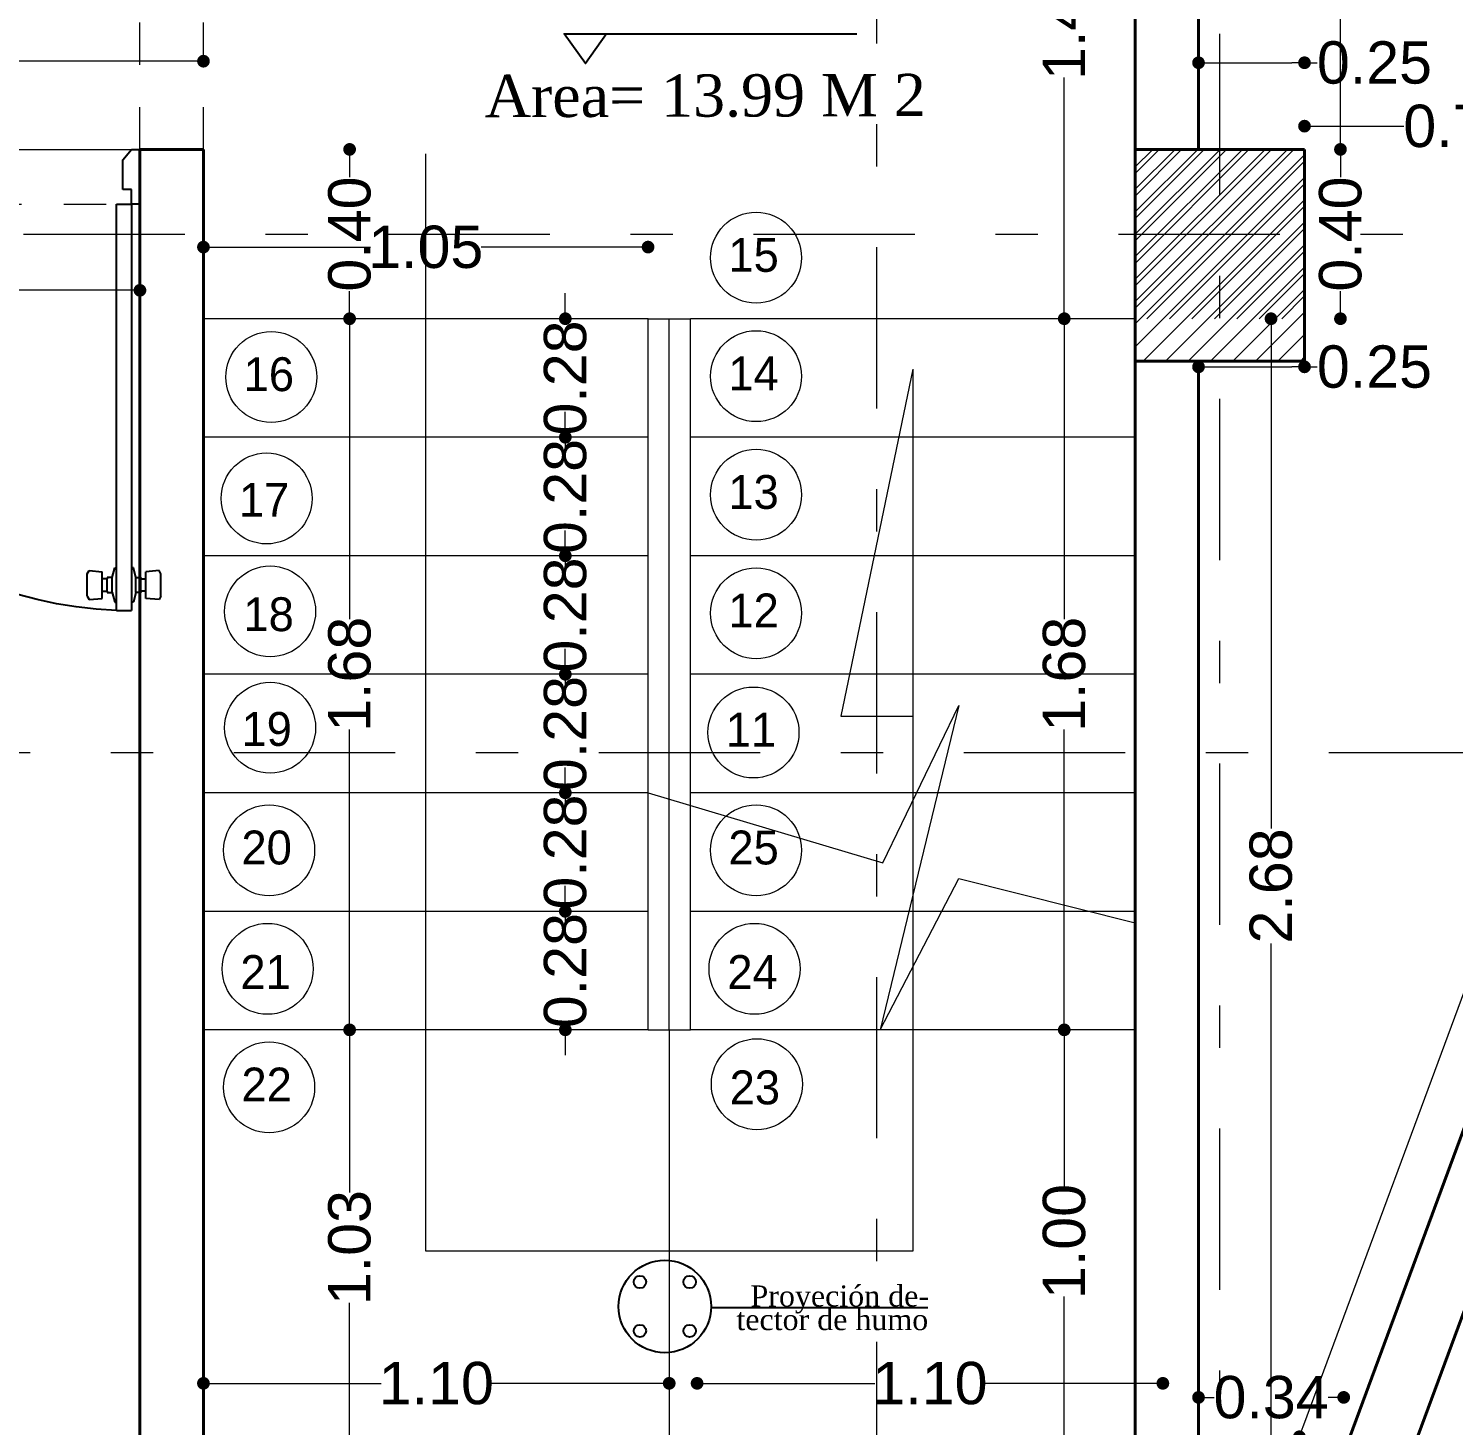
# Model space of a CAD drawing. Header units: inches. Extents: x 2908 to 3459, y -3172 to -55.
# Drawn here: x 3286.459 to 3289.825, y -160.031 to -156.73 of the extents above; entities that cross this region are included whole.
import ezdxf

# ---------------------------------------------------------------- set-up
doc = ezdxf.new("R2010")
doc.units = ezdxf.units.IN
doc.header["$MEASUREMENT"] = 0
doc.linetypes.add('ACAD_ISO03W100', pattern=[30, 12, -18])
doc.linetypes.add('DASHDOT', pattern=[25.4, 12.7, -6.35, 0, -6.35])
for name, color, linetype, lineweight in [('A_TEXT_NOT', 6, 'Continuous', 5), ('COTA', 1, 'Continuous', 9), ('COTAS 01', 1, 'Continuous', 25), ('E-EJES', 1, 'DASHDOT', 5), ('Estructura', 1, 'Continuous', 40), ('linea de linderos', 3, 'Continuous', 30), ('LINEAS DE PROYECCIÒN', 74, 'ACAD_ISO03W100', 18), ('linmesa de proyecciones', 95, 'ACAD_ISO03W100', 5), ('muros 2', 5, 'Continuous', 40), ('muros bajitos', 4, 'Continuous', 15), ('PISO', 33, 'Continuous', 18), ('teja cortada', 252, 'Continuous', 30)]:
    doc.layers.add(name, color=color, linetype=linetype, lineweight=lineweight)
for name, color, linetype in [('BORDER', 1, 'Continuous'), ('CARPINTERIA', 3, 'Continuous'), ('MUE', 124, 'Continuous'), ('TEXTO', 4, 'Continuous')]:
    doc.layers.add(name, color=color, linetype=linetype)
doc.styles.add('Arial new', font='arial.ttf')
doc.styles.add('CONSTRUCTORA', font='times.ttf', dxfattribs={"height": 0.3})
doc.dimstyles.new('GUS', dxfattribs={"dimtxt": 0.1, "dimasz": 0.03, "dimexe": 0.05, "dimexo": 0.05, "dimgap": 0.005, "dimtad": 0, "dimzin": 1, "dimdsep": 46, "dimtxsty": 'Arial new', "dimblk": 'DOT', "dimcen": 0.01, "dimse1": 1, "dimse2": 1, "dimclrd": 1, "dimclre": 252, "dimclrt": 1, "dimaunit": 1, "dimadec": 0, "dimazin": 2, "dimtfac": 1, "dimtmove": 0, "dimatfit": 2, "dimldrblk": 'ARCHTICK', "dimfxl": 1, "dimlwd": -1, "dimlwe": -1, "dimarcsym": 1})

# ---------------------------------------------------------------- blocks, each defined once
blk = doc.blocks.new('_Dot')
at = {"color": 0, "linetype": 'ByBlock', "lineweight": -2}
blk.add_line((-0.5, 0), (-1, 0), dxfattribs=at)
at = {"color": 0, "linetype": 'ByBlock', "const_width": 0.5}
blk.add_lwpolyline([(-0.25, 0, 1), (0.25, 0, 1)], format="xyb", close=True, dxfattribs=at)
blk = doc.blocks.new('*D4452')
at = {"layer": 'COTA', "color": 1, "linetype": 'Continuous', "transparency": 16777216}
for p, q in [((3288.9054, -159.1259), (3288.9054, -159.4659)), ((3288.9054, -160.0659), (3288.9054, -159.7259))]:
    blk.add_line(p, q, dxfattribs=at)
at = {"layer": 'Defpoints', "color": 0, "transparency": 16777216}
for p in [(3289.0725, -159.0959, -1.031), (3288.9054, -160.0959), (3289.0725, -160.0959, -1.031)]:
    blk.add_point(p, dxfattribs=at)
at = {"layer": 'COTA', "color": 1, "transparency": 16777216, "xscale": 0.03, "yscale": 0.03, "zscale": 0.03}
for p, rotation in [((3288.9054, -159.0959), 90), ((3288.9054, -160.0959), 270)]:
    blk.add_blockref('_Dot', p, dxfattribs=dict(at, rotation=rotation))
at = {"layer": 'COTA', "color": 1, "transparency": 16777216, "insert": (3288.9054, -159.5959), "char_height": 0.1, "attachment_point": 5, "rotation": 90, "style": 'Arial new'}
blk.add_mtext('1.00', dxfattribs=at)
blk = doc.blocks.new('_ArchTick')
at = {"color": 0, "linetype": 'ByBlock', "const_width": 0.15}
blk.add_lwpolyline([(-0.5, -0.5), (0.5, 0.5)], dxfattribs=at)
blk = doc.blocks.new('*D4453')
at = {"layer": 'COTA', "color": 1, "linetype": 'Continuous', "transparency": 16777216}
for p, q in [((3287.2177, -159.1259), (3287.2177, -159.4801)), ((3287.2177, -160.0947), (3287.2177, -159.7404))]:
    blk.add_line(p, q, dxfattribs=at)
at = {"layer": 'Defpoints', "color": 0, "transparency": 16777216}
for p in [(3286.8725, -159.0959), (3286.8835, -160.1247), (3287.2177, -160.1247)]:
    blk.add_point(p, dxfattribs=at)
at = {"layer": 'COTA', "color": 1, "transparency": 16777216, "xscale": 0.03, "yscale": 0.03, "zscale": 0.03}
for p, rotation in [((3287.2177, -159.0959), 90), ((3287.2177, -160.1247), 270)]:
    blk.add_blockref('_Dot', p, dxfattribs=dict(at, rotation=rotation))
at = {"layer": 'COTA', "color": 1, "transparency": 16777216, "insert": (3287.2177, -159.6103), "char_height": 0.1, "attachment_point": 5, "rotation": 90, "style": 'Arial new'}
blk.add_mtext('1.03', dxfattribs=at)
blk = doc.blocks.new('*D4454')
at = {"layer": 'COTA', "color": 1, "linetype": 'Continuous', "transparency": 16777216}
for p, q in [((3286.9025, -157.2467), (3287.267, -157.2467)), ((3287.8925, -157.2467), (3287.5281, -157.2467))]:
    blk.add_line(p, q, dxfattribs=at)
at = {"layer": 'Defpoints', "color": 0, "transparency": 16777216}
for p in [(3287.9225, -157.2467), (3286.8725, -157.4159), (3287.9225, -157.4159)]:
    blk.add_point(p, dxfattribs=at)
at = {"layer": 'COTA', "color": 1, "transparency": 16777216, "xscale": 0.03, "yscale": 0.03, "zscale": 0.03, "rotation": 180}
blk.add_blockref('_Dot', (3286.8725, -157.2467), dxfattribs=at)
at = {"layer": 'COTA', "color": 1, "transparency": 16777216, "xscale": 0.03, "yscale": 0.03, "zscale": 0.03}
blk.add_blockref('_Dot', (3287.9225, -157.2467), dxfattribs=at)
at = {"layer": 'COTA', "color": 1, "transparency": 16777216, "insert": (3287.3975, -157.2467), "char_height": 0.1, "attachment_point": 5, "style": 'Arial new'}
blk.add_mtext('1.05', dxfattribs=at)
blk = doc.blocks.new('*D4455')
at = {"layer": 'COTA', "color": 1, "linetype": 'Continuous', "transparency": 16777216}
for p, q in [((3287.7271, -157.3859), (3287.7271, -157.3559)), ((3287.7271, -157.4159), (3287.7271, -157.4209)), ((3287.7271, -157.6959), (3287.7271, -157.6908)), ((3287.7271, -157.7259), (3287.7271, -157.7559))]:
    blk.add_line(p, q, dxfattribs=at)
at = {"layer": 'Defpoints', "color": 0, "transparency": 16777216}
for p in [(3287.9225, -157.4159), (3287.7271, -157.6959), (3287.9225, -157.6959)]:
    blk.add_point(p, dxfattribs=at)
at = {"layer": 'COTA', "color": 1, "transparency": 16777216, "xscale": 0.03, "yscale": 0.03, "zscale": 0.03}
for p, rotation in [((3287.7271, -157.4159), 270), ((3287.7271, -157.6959), 90)]:
    blk.add_blockref('_Dot', p, dxfattribs=dict(at, rotation=rotation))
at = {"layer": 'COTA', "color": 1, "transparency": 16777216, "insert": (3287.7271, -157.5559), "char_height": 0.1, "attachment_point": 5, "rotation": 90, "style": 'Arial new'}
blk.add_mtext('0.28', dxfattribs=at)
blk = doc.blocks.new('*D4446')
at = {"layer": 'COTA', "color": 1, "linetype": 'Continuous', "transparency": 16777216}
for p, q in [((3287.7271, -157.6659), (3287.7271, -157.6359)), ((3287.7271, -157.6959), (3287.7271, -157.7009)), ((3287.7271, -157.9759), (3287.7271, -157.9708)), ((3287.7271, -158.0059), (3287.7271, -158.0359))]:
    blk.add_line(p, q, dxfattribs=at)
at = {"layer": 'Defpoints', "color": 0, "transparency": 16777216}
for p in [(3288.0469, -157.6959), (3287.7271, -157.9759), (3288.0469, -157.9759)]:
    blk.add_point(p, dxfattribs=at)
at = {"layer": 'COTA', "color": 1, "transparency": 16777216, "xscale": 0.03, "yscale": 0.03, "zscale": 0.03}
for p, rotation in [((3287.7271, -157.6959), 270), ((3287.7271, -157.9759), 90)]:
    blk.add_blockref('_Dot', p, dxfattribs=dict(at, rotation=rotation))
at = {"layer": 'COTA', "color": 1, "transparency": 16777216, "insert": (3287.7271, -157.8359), "char_height": 0.1, "attachment_point": 5, "rotation": 90, "style": 'Arial new'}
blk.add_mtext('0.28', dxfattribs=at)
blk = doc.blocks.new('*D4447')
at = {"layer": 'COTA', "color": 1, "linetype": 'Continuous', "transparency": 16777216}
for p, q in [((3287.7271, -157.9459), (3287.7271, -157.9159)), ((3287.7271, -157.9759), (3287.7271, -157.9809)), ((3287.7271, -158.2559), (3287.7271, -158.2508)), ((3287.7271, -158.2859), (3287.7271, -158.3159))]:
    blk.add_line(p, q, dxfattribs=at)
at = {"layer": 'Defpoints', "color": 0, "transparency": 16777216}
for p in [(3287.9225, -157.9759), (3287.7271, -158.2559), (3287.9225, -158.2559)]:
    blk.add_point(p, dxfattribs=at)
at = {"layer": 'COTA', "color": 1, "transparency": 16777216, "xscale": 0.03, "yscale": 0.03, "zscale": 0.03}
for p, rotation in [((3287.7271, -157.9759), 270), ((3287.7271, -158.2559), 90)]:
    blk.add_blockref('_Dot', p, dxfattribs=dict(at, rotation=rotation))
at = {"layer": 'COTA', "color": 1, "transparency": 16777216, "insert": (3287.7271, -158.1159), "char_height": 0.1, "attachment_point": 5, "rotation": 90, "style": 'Arial new'}
blk.add_mtext('0.28', dxfattribs=at)
blk = doc.blocks.new('*D4448')
at = {"layer": 'COTA', "color": 1, "linetype": 'Continuous', "transparency": 16777216}
for p, q in [((3287.7271, -158.2259), (3287.7271, -158.1959)), ((3287.7271, -158.2559), (3287.7271, -158.2609)), ((3287.7271, -158.5359), (3287.7271, -158.5308)), ((3287.7271, -158.5659), (3287.7271, -158.5959))]:
    blk.add_line(p, q, dxfattribs=at)
at = {"layer": 'Defpoints', "color": 0, "transparency": 16777216}
for p in [(3288.0469, -158.2559), (3287.7271, -158.5359), (3288.0469, -158.5359)]:
    blk.add_point(p, dxfattribs=at)
at = {"layer": 'COTA', "color": 1, "transparency": 16777216, "xscale": 0.03, "yscale": 0.03, "zscale": 0.03}
for p, rotation in [((3287.7271, -158.2559), 270), ((3287.7271, -158.5359), 90)]:
    blk.add_blockref('_Dot', p, dxfattribs=dict(at, rotation=rotation))
at = {"layer": 'COTA', "color": 1, "transparency": 16777216, "insert": (3287.7271, -158.3959), "char_height": 0.1, "attachment_point": 5, "rotation": 90, "style": 'Arial new'}
blk.add_mtext('0.28', dxfattribs=at)
blk = doc.blocks.new('*D4449')
at = {"layer": 'COTA', "color": 1, "linetype": 'Continuous', "transparency": 16777216}
for p, q in [((3287.7271, -158.5059), (3287.7271, -158.4759)), ((3287.7271, -158.5359), (3287.7271, -158.5409)), ((3287.7271, -158.8159), (3287.7271, -158.8108)), ((3287.7271, -158.8459), (3287.7271, -158.8759))]:
    blk.add_line(p, q, dxfattribs=at)
at = {"layer": 'Defpoints', "color": 0, "transparency": 16777216}
for p in [(3287.9225, -158.5359), (3287.7271, -158.8159), (3287.9225, -158.8159)]:
    blk.add_point(p, dxfattribs=at)
at = {"layer": 'COTA', "color": 1, "transparency": 16777216, "xscale": 0.03, "yscale": 0.03, "zscale": 0.03}
for p, rotation in [((3287.7271, -158.5359), 270), ((3287.7271, -158.8159), 90)]:
    blk.add_blockref('_Dot', p, dxfattribs=dict(at, rotation=rotation))
at = {"layer": 'COTA', "color": 1, "transparency": 16777216, "insert": (3287.7271, -158.6759), "char_height": 0.1, "attachment_point": 5, "rotation": 90, "style": 'Arial new'}
blk.add_mtext('0.28', dxfattribs=at)
blk = doc.blocks.new('*D4450')
at = {"layer": 'COTA', "color": 1, "linetype": 'Continuous', "transparency": 16777216}
for p, q in [((3287.7271, -158.7859), (3287.7271, -158.7559)), ((3287.7271, -158.8159), (3287.7271, -158.8209)), ((3287.7271, -159.0959), (3287.7271, -159.0908)), ((3287.7271, -159.1259), (3287.7271, -159.1559))]:
    blk.add_line(p, q, dxfattribs=at)
at = {"layer": 'Defpoints', "color": 0, "transparency": 16777216}
for p in [(3288.0469, -158.8159), (3287.7271, -159.0959), (3288.0469, -159.0959)]:
    blk.add_point(p, dxfattribs=at)
at = {"layer": 'COTA', "color": 1, "transparency": 16777216, "xscale": 0.03, "yscale": 0.03, "zscale": 0.03}
for p, rotation in [((3287.7271, -158.8159), 270), ((3287.7271, -159.0959), 90)]:
    blk.add_blockref('_Dot', p, dxfattribs=dict(at, rotation=rotation))
at = {"layer": 'COTA', "color": 1, "transparency": 16777216, "insert": (3287.7271, -158.9559), "char_height": 0.1, "attachment_point": 5, "rotation": 90, "style": 'Arial new'}
blk.add_mtext('0.28', dxfattribs=at)
blk = doc.blocks.new('*D4456')
at = {"layer": 'COTA', "color": 1, "linetype": 'Continuous', "transparency": 16777216}
for p, q in [((3286.9025, -159.931), (3287.2925, -159.931)), ((3287.9425, -159.931), (3287.5525, -159.931))]:
    blk.add_line(p, q, dxfattribs=at)
at = {"layer": 'Defpoints', "color": 0, "transparency": 16777216}
for p in [(3286.8725, -159.6191), (3287.9725, -159.6191), (3286.8725, -159.931)]:
    blk.add_point(p, dxfattribs=at)
at = {"layer": 'COTA', "color": 1, "transparency": 16777216, "xscale": 0.03, "yscale": 0.03, "zscale": 0.03, "rotation": 180}
blk.add_blockref('_Dot', (3286.8725, -159.931), dxfattribs=at)
at = {"layer": 'COTA', "color": 1, "transparency": 16777216, "xscale": 0.03, "yscale": 0.03, "zscale": 0.03}
blk.add_blockref('_Dot', (3287.9725, -159.931), dxfattribs=at)
at = {"layer": 'COTA', "color": 1, "transparency": 16777216, "insert": (3287.4225, -159.931), "char_height": 0.1, "attachment_point": 5, "style": 'Arial new'}
blk.add_mtext('1.10', dxfattribs=at)
blk = doc.blocks.new('*D4457')
at = {"layer": 'COTA', "color": 1, "linetype": 'Continuous', "transparency": 16777216}
for p, q in [((3288.0683, -159.931), (3288.4583, -159.931)), ((3289.1083, -159.931), (3288.7183, -159.931))]:
    blk.add_line(p, q, dxfattribs=at)
at = {"layer": 'Defpoints', "color": 0, "transparency": 16777216}
for p in [(3289.1383, -143.2818), (3288.0383, -159.931), (3289.1383, -159.931)]:
    blk.add_point(p, dxfattribs=at)
at = {"layer": 'COTA', "color": 1, "transparency": 16777216, "xscale": 0.03, "yscale": 0.03, "zscale": 0.03, "rotation": 180}
blk.add_blockref('_Dot', (3288.0383, -159.931), dxfattribs=at)
at = {"layer": 'COTA', "color": 1, "transparency": 16777216, "xscale": 0.03, "yscale": 0.03, "zscale": 0.03}
blk.add_blockref('_Dot', (3289.1383, -159.931), dxfattribs=at)
at = {"layer": 'COTA', "color": 1, "transparency": 16777216, "insert": (3288.5883, -159.931), "char_height": 0.1, "attachment_point": 5, "style": 'Arial new'}
blk.add_mtext('1.10', dxfattribs=at)
blk = doc.blocks.new('*D4451')
at = {"layer": 'COTA', "color": 1, "linetype": 'Continuous', "transparency": 16777216}
for p, q in [((3287.2177, -157.4459), (3287.2177, -158.1256)), ((3287.2177, -159.0659), (3287.2177, -158.3861))]:
    blk.add_line(p, q, dxfattribs=at)
at = {"layer": 'Defpoints', "color": 0, "transparency": 16777216}
for p in [(3286.8725, -157.4159), (3286.8725, -159.0959), (3287.2177, -159.0959)]:
    blk.add_point(p, dxfattribs=at)
at = {"layer": 'COTA', "color": 1, "transparency": 16777216, "xscale": 0.03, "yscale": 0.03, "zscale": 0.03}
for p, rotation in [((3287.2177, -157.4159), 90), ((3287.2177, -159.0959), 270)]:
    blk.add_blockref('_Dot', p, dxfattribs=dict(at, rotation=rotation))
at = {"layer": 'COTA', "color": 1, "transparency": 16777216, "insert": (3287.2177, -158.2559), "char_height": 0.1, "attachment_point": 5, "rotation": 90, "style": 'Arial new'}
blk.add_mtext('1.68', dxfattribs=at)
blk = doc.blocks.new('*D4462')
at = {"layer": 'COTA', "color": 1, "linetype": 'Continuous', "transparency": 16777216}
for p, q in [((3287.2177, -157.0459), (3287.2177, -157.0812)), ((3287.2177, -157.3859), (3287.2177, -157.3506))]:
    blk.add_line(p, q, dxfattribs=at)
at = {"layer": 'Defpoints', "color": 0, "transparency": 16777216}
for p in [(3286.8725, -157.0159), (3287.2177, -157.0159), (3286.8725, -157.4159)]:
    blk.add_point(p, dxfattribs=at)
at = {"layer": 'COTA', "color": 1, "transparency": 16777216, "xscale": 0.03, "yscale": 0.03, "zscale": 0.03}
for p, rotation in [((3287.2177, -157.0159), 90), ((3287.2177, -157.4159), 270)]:
    blk.add_blockref('_Dot', p, dxfattribs=dict(at, rotation=rotation))
at = {"layer": 'COTA', "color": 1, "transparency": 16777216, "insert": (3287.2177, -157.2159), "char_height": 0.1, "attachment_point": 5, "rotation": 90, "style": 'Arial new'}
blk.add_mtext('0.40', dxfattribs=at)
blk = doc.blocks.new('*D4463')
at = {"layer": 'COTA', "color": 1, "linetype": 'Continuous', "transparency": 16777216}
for p, q in [((3288.9054, -157.4459), (3288.9054, -158.1256)), ((3288.9054, -159.0659), (3288.9054, -158.3861))]:
    blk.add_line(p, q, dxfattribs=at)
at = {"layer": 'Defpoints', "color": 0, "transparency": 16777216}
for p in [(3288.9054, -157.4159), (3289.0725, -157.4159), (3289.0725, -159.0959)]:
    blk.add_point(p, dxfattribs=at)
at = {"layer": 'COTA', "color": 1, "transparency": 16777216, "xscale": 0.03, "yscale": 0.03, "zscale": 0.03}
for p, rotation in [((3288.9054, -157.4159), 90), ((3288.9054, -159.0959), 270)]:
    blk.add_blockref('_Dot', p, dxfattribs=dict(at, rotation=rotation))
at = {"layer": 'COTA', "color": 1, "transparency": 16777216, "insert": (3288.9054, -158.2559), "char_height": 0.1, "attachment_point": 5, "rotation": 90, "style": 'Arial new'}
blk.add_mtext('1.68', dxfattribs=at)
blk = doc.blocks.new('*D4465')
at = {"layer": 'COTA', "color": 1, "linetype": 'Continuous', "transparency": 16777216}
for p, q in [((3289.3937, -157.4459), (3289.3937, -158.62)), ((3289.3937, -160.0659), (3289.3937, -158.8917))]:
    blk.add_line(p, q, dxfattribs=at)
at = {"layer": 'Defpoints', "color": 0, "transparency": 16777216}
for p in [(3289.2225, -157.4159), (3289.2225, -160.0959), (3289.3937, -160.0959)]:
    blk.add_point(p, dxfattribs=at)
at = {"layer": 'COTA', "color": 1, "transparency": 16777216, "xscale": 0.03, "yscale": 0.03, "zscale": 0.03}
for p, rotation in [((3289.3937, -157.4159), 90), ((3289.3937, -160.0959), 270)]:
    blk.add_blockref('_Dot', p, dxfattribs=dict(at, rotation=rotation))
at = {"layer": 'COTA', "color": 1, "transparency": 16777216, "insert": (3289.3937, -158.7559), "char_height": 0.1, "attachment_point": 5, "rotation": 90, "style": 'Arial new'}
blk.add_mtext('2.68', dxfattribs=at)
blk = doc.blocks.new('*D4487')
at = {"layer": 'COTA', "color": 1, "linetype": 'Continuous', "transparency": 16777216}
for p, q in [((3288.0683, -170.9933), (3288.4252, -170.9933)), ((3289.0425, -170.9933), (3288.6856, -170.9933))]:
    blk.add_line(p, q, dxfattribs=at)
at = {"layer": 'Defpoints', "color": 0, "transparency": 16777216}
for p in [(3289.0725, -142.9905), (3288.0383, -170.9933), (3289.0725, -170.9933)]:
    blk.add_point(p, dxfattribs=at)
at = {"layer": 'COTA', "color": 1, "transparency": 16777216, "xscale": 0.03, "yscale": 0.03, "zscale": 0.03, "rotation": 180}
blk.add_blockref('_Dot', (3288.0383, -170.9933), dxfattribs=at)
at = {"layer": 'COTA', "color": 1, "transparency": 16777216, "xscale": 0.03, "yscale": 0.03, "zscale": 0.03}
blk.add_blockref('_Dot', (3289.0725, -170.9933), dxfattribs=at)
at = {"layer": 'COTA', "color": 1, "transparency": 16777216, "insert": (3288.5554, -170.9933), "char_height": 0.1, "attachment_point": 5, "style": 'Arial new'}
blk.add_mtext('1.03', dxfattribs=at)
blk = doc.blocks.new('*D4552')
at = {"layer": 'COTA', "color": 1, "linetype": 'Continuous', "transparency": 16777216}
for p, q in [((3292.1998, -154.0905), (3291.0525, -157.1933)), ((3289.8111, -160.5503), (3290.9585, -157.4475))]:
    blk.add_line(p, q, dxfattribs=at)
at = {"layer": 'Defpoints', "color": 0, "transparency": 16777216}
for p in [(3291.9869, -153.9798), (3292.2102, -154.0624), (3289.5774, -160.4959)]:
    blk.add_point(p, dxfattribs=at)
at = {"layer": 'COTA', "color": 1, "transparency": 16777216, "xscale": 0.03, "yscale": 0.03, "zscale": 0.03}
for p, rotation in [((3292.2102, -154.0624), 69.70662671698605), ((3289.8007, -160.5784), 249.7066267169861)]:
    blk.add_blockref('_Dot', p, dxfattribs=dict(at, rotation=rotation))
at = {"layer": 'COTA', "color": 1, "transparency": 16777216, "insert": (3291.0055, -157.3204), "char_height": 0.1, "attachment_point": 5, "rotation": 69.7066, "style": 'Arial new'}
blk.add_mtext('6.95', dxfattribs=at)
blk = doc.blocks.new('*D4554')
at = {"layer": 'COTA', "color": 1, "linetype": 'Continuous', "transparency": 16777216}
for p, q in [((3288.9054, -156.0459), (3288.9054, -156.5859)), ((3288.9054, -157.3859), (3288.9054, -156.8459))]:
    blk.add_line(p, q, dxfattribs=at)
at = {"layer": 'Defpoints', "color": 0, "transparency": 16777216}
for p in [(3289.0725, -156.0159), (3288.9054, -157.4159), (3289.0725, -157.4159)]:
    blk.add_point(p, dxfattribs=at)
at = {"layer": 'COTA', "color": 1, "transparency": 16777216, "xscale": 0.03, "yscale": 0.03, "zscale": 0.03}
for p, rotation in [((3288.9054, -156.0159), 90), ((3288.9054, -157.4159), 270)]:
    blk.add_blockref('_Dot', p, dxfattribs=dict(at, rotation=rotation))
at = {"layer": 'COTA', "color": 1, "transparency": 16777216, "insert": (3288.9054, -156.7159), "char_height": 0.1, "attachment_point": 5, "rotation": 90, "style": 'Arial new'}
blk.add_mtext('1.40', dxfattribs=at)
blk = doc.blocks.new('*D4546')
at = {"layer": 'COTA', "color": 1, "linetype": 'Continuous', "transparency": 16777216}
for p, q in [((3283.8753, -156.8075), (3285.2241, -156.8075)), ((3286.8425, -156.8075), (3285.4938, -156.8075))]:
    blk.add_line(p, q, dxfattribs=at)
at = {"layer": 'Defpoints', "color": 0, "transparency": 16777216}
for p in [(3286.8725, -156.8075), (3283.8453, -157.0059), (3286.8725, -157.0159)]:
    blk.add_point(p, dxfattribs=at)
at = {"layer": 'COTA', "color": 1, "transparency": 16777216, "xscale": 0.03, "yscale": 0.03, "zscale": 0.03, "rotation": 180}
blk.add_blockref('_Dot', (3283.8453, -156.8075), dxfattribs=at)
at = {"layer": 'COTA', "color": 1, "transparency": 16777216, "xscale": 0.03, "yscale": 0.03, "zscale": 0.03}
blk.add_blockref('_Dot', (3286.8725, -156.8075), dxfattribs=at)
at = {"layer": 'COTA', "color": 1, "transparency": 16777216, "insert": (3285.3589, -156.8075), "char_height": 0.1, "attachment_point": 5, "style": 'Arial new'}
blk.add_mtext('3.03', dxfattribs=at)
blk = doc.blocks.new('*D4547')
at = {"layer": 'COTA', "color": 1, "linetype": 'Continuous', "transparency": 16777216}
for p, q in [((3287.2177, -157.0459), (3287.2177, -157.0812)), ((3287.2177, -157.3859), (3287.2177, -157.3506))]:
    blk.add_line(p, q, dxfattribs=at)
at = {"layer": 'Defpoints', "color": 0, "transparency": 16777216}
for p in [(3286.8725, -157.0159), (3287.2177, -157.0159), (3286.8725, -157.4159)]:
    blk.add_point(p, dxfattribs=at)
at = {"layer": 'COTA', "color": 1, "transparency": 16777216, "xscale": 0.03, "yscale": 0.03, "zscale": 0.03}
for p, rotation in [((3287.2177, -157.0159), 90), ((3287.2177, -157.4159), 270)]:
    blk.add_blockref('_Dot', p, dxfattribs=dict(at, rotation=rotation))
at = {"layer": 'COTA', "color": 1, "transparency": 16777216, "insert": (3287.2177, -157.2159), "char_height": 0.1, "attachment_point": 5, "rotation": 90, "style": 'Arial new'}
blk.add_mtext('0.40', dxfattribs=at)
blk = doc.blocks.new('*D4548')
at = {"layer": 'COTA', "color": 1, "linetype": 'Continuous', "transparency": 16777216}
for p, q in [((3285.7525, -157.3488), (3286.0925, -157.3488)), ((3286.6925, -157.3488), (3286.3525, -157.3488))]:
    blk.add_line(p, q, dxfattribs=at)
at = {"layer": 'Defpoints', "color": 0, "transparency": 16777216}
for p in [(3286.7225, -157.1456), (3285.7225, -157.1659), (3286.7225, -157.3488)]:
    blk.add_point(p, dxfattribs=at)
at = {"layer": 'COTA', "color": 1, "transparency": 16777216, "xscale": 0.03, "yscale": 0.03, "zscale": 0.03, "rotation": 180}
blk.add_blockref('_Dot', (3285.7225, -157.3488), dxfattribs=at)
at = {"layer": 'COTA', "color": 1, "transparency": 16777216, "xscale": 0.03, "yscale": 0.03, "zscale": 0.03}
blk.add_blockref('_Dot', (3286.7225, -157.3488), dxfattribs=at)
at = {"layer": 'COTA', "color": 1, "transparency": 16777216, "insert": (3286.2225, -157.3488), "char_height": 0.1, "attachment_point": 5, "style": 'Arial new'}
blk.add_mtext('1.00', dxfattribs=at)
blk = doc.blocks.new('*D4571')
at = {"layer": 'COTA', "color": 1, "linetype": 'Continuous', "transparency": 16777216}
for p, q in [((3289.5577, -155.8959), (3289.5577, -156.3103)), ((3289.5577, -156.9859), (3289.5577, -156.5714))]:
    blk.add_line(p, q, dxfattribs=at)
at = {"layer": 'Defpoints', "color": 0, "transparency": 16777216}
for p in [(3289.2225, -155.8659), (3289.5577, -155.8659), (3289.2225, -157.0159)]:
    blk.add_point(p, dxfattribs=at)
at = {"layer": 'COTA', "color": 1, "transparency": 16777216, "xscale": 0.03, "yscale": 0.03, "zscale": 0.03}
for p, rotation in [((3289.5577, -155.8659), 90), ((3289.5577, -157.0159), 270)]:
    blk.add_blockref('_Dot', p, dxfattribs=dict(at, rotation=rotation))
at = {"layer": 'COTA', "color": 1, "transparency": 16777216, "insert": (3289.5577, -156.4409), "char_height": 0.1, "attachment_point": 5, "rotation": 90, "style": 'Arial new'}
blk.add_mtext('1.15', dxfattribs=at)
blk = doc.blocks.new('*D4572')
at = {"layer": 'COTA', "color": 1, "linetype": 'Continuous', "transparency": 16777216}
for p, q in [((3289.2525, -156.8112), (3289.4428, -156.8112)), ((3289.4728, -156.8112), (3289.5028, -156.8112))]:
    blk.add_line(p, q, dxfattribs=at)
at = {"layer": 'Defpoints', "color": 0, "transparency": 16777216}
for p in [(3289.4728, -156.8112), (3289.2225, -157.0159), (3289.4728, -157.0159)]:
    blk.add_point(p, dxfattribs=at)
at = {"layer": 'COTA', "color": 1, "transparency": 16777216, "xscale": 0.03, "yscale": 0.03, "zscale": 0.03, "rotation": 180}
blk.add_blockref('_Dot', (3289.2225, -156.8112), dxfattribs=at)
at = {"layer": 'COTA', "color": 1, "transparency": 16777216, "xscale": 0.03, "yscale": 0.03, "zscale": 0.03}
blk.add_blockref('_Dot', (3289.4728, -156.8112), dxfattribs=at)
at = {"layer": 'COTA', "color": 1, "transparency": 16777216, "insert": (3289.638, -156.8112), "char_height": 0.1, "attachment_point": 5, "style": 'Arial new'}
blk.add_mtext('0.25', dxfattribs=at)
blk = doc.blocks.new('*D4573')
at = {"layer": 'COTA', "color": 1, "linetype": 'Continuous', "transparency": 16777216}
for p, q in [((3289.5577, -157.0459), (3289.5577, -157.0812)), ((3289.5577, -157.3859), (3289.5577, -157.3506))]:
    blk.add_line(p, q, dxfattribs=at)
at = {"layer": 'Defpoints', "color": 0, "transparency": 16777216}
for p in [(3289.4728, -157.0159), (3289.4728, -157.4159), (3289.5577, -157.4159)]:
    blk.add_point(p, dxfattribs=at)
at = {"layer": 'COTA', "color": 1, "transparency": 16777216, "xscale": 0.03, "yscale": 0.03, "zscale": 0.03}
for p, rotation in [((3289.5577, -157.0159), 90), ((3289.5577, -157.4159), 270)]:
    blk.add_blockref('_Dot', p, dxfattribs=dict(at, rotation=rotation))
at = {"layer": 'COTA', "color": 1, "transparency": 16777216, "insert": (3289.5577, -157.2159), "char_height": 0.1, "attachment_point": 5, "rotation": 90, "style": 'Arial new'}
blk.add_mtext('0.40', dxfattribs=at)
blk = doc.blocks.new('*D4574')
at = {"layer": 'COTA', "color": 1, "linetype": 'Continuous', "transparency": 16777216}
for p, q in [((3289.2525, -157.5296), (3289.4428, -157.5296)), ((3289.4728, -157.5296), (3289.5028, -157.5296))]:
    blk.add_line(p, q, dxfattribs=at)
at = {"layer": 'Defpoints', "color": 0, "transparency": 16777216}
for p in [(3289.2225, -157.4159), (3289.4728, -157.4159), (3289.4728, -157.5296)]:
    blk.add_point(p, dxfattribs=at)
at = {"layer": 'COTA', "color": 1, "transparency": 16777216, "xscale": 0.03, "yscale": 0.03, "zscale": 0.03, "rotation": 180}
blk.add_blockref('_Dot', (3289.2225, -157.5296), dxfattribs=at)
at = {"layer": 'COTA', "color": 1, "transparency": 16777216, "xscale": 0.03, "yscale": 0.03, "zscale": 0.03}
blk.add_blockref('_Dot', (3289.4728, -157.5296), dxfattribs=at)
at = {"layer": 'COTA', "color": 1, "transparency": 16777216, "insert": (3289.638, -157.5296), "char_height": 0.1, "attachment_point": 5, "style": 'Arial new'}
blk.add_mtext('0.25', dxfattribs=at)
blk = doc.blocks.new('*D4575')
at = {"layer": 'COTA', "color": 1, "linetype": 'Continuous', "transparency": 16777216}
for p, q in [((3289.2525, -159.9642), (3289.2593, -159.9642)), ((3289.5354, -159.9642), (3289.5286, -159.9642))]:
    blk.add_line(p, q, dxfattribs=at)
at = {"layer": 'Defpoints', "color": 0, "transparency": 16777216}
for p in [(3289.5654, -159.9642), (3289.2225, -160.0959), (3289.5654, -160.0959)]:
    blk.add_point(p, dxfattribs=at)
at = {"layer": 'COTA', "color": 1, "transparency": 16777216, "xscale": 0.03, "yscale": 0.03, "zscale": 0.03, "rotation": 180}
blk.add_blockref('_Dot', (3289.2225, -159.9642), dxfattribs=at)
at = {"layer": 'COTA', "color": 1, "transparency": 16777216, "xscale": 0.03, "yscale": 0.03, "zscale": 0.03}
blk.add_blockref('_Dot', (3289.5654, -159.9642), dxfattribs=at)
at = {"layer": 'COTA', "color": 1, "transparency": 16777216, "insert": (3289.3939, -159.9642), "char_height": 0.1, "attachment_point": 5, "style": 'Arial new'}
blk.add_mtext('0.34', dxfattribs=at)
blk = doc.blocks.new('*D4576')
at = {"layer": 'COTA', "color": 1, "linetype": 'Continuous', "transparency": 16777216}
for p, q in [((3290.4414, -157.4053), (3290.0034, -158.5899)), ((3289.4712, -160.0291), (3289.9093, -158.8445))]:
    blk.add_line(p, q, dxfattribs=at)
at = {"layer": 'Defpoints', "color": 0, "transparency": 16777216}
for p in [(3290.4518, -157.3772), (3290.5564, -157.4159), (3289.5654, -160.0959)]:
    blk.add_point(p, dxfattribs=at)
at = {"layer": 'COTA', "color": 1, "transparency": 16777216, "xscale": 0.03, "yscale": 0.03, "zscale": 0.03}
for p, rotation in [((3290.4518, -157.3772), 69.70662671701584), ((3289.4608, -160.0572), 249.7066267170158)]:
    blk.add_blockref('_Dot', p, dxfattribs=dict(at, rotation=rotation))
at = {"layer": 'COTA', "color": 1, "transparency": 16777216, "insert": (3289.9563, -158.7172), "char_height": 0.1, "attachment_point": 5, "rotation": 69.7066, "style": 'Arial new'}
blk.add_mtext('2.86', dxfattribs=at)
blk = doc.blocks.new('*D4577')
at = {"layer": 'COTA', "color": 1, "linetype": 'Continuous', "transparency": 16777216}
for p, q in [((3289.5028, -156.961), (3289.7074, -156.961)), ((3290.1814, -156.961), (3289.9768, -156.961))]:
    blk.add_line(p, q, dxfattribs=at)
at = {"layer": 'Defpoints', "color": 0, "transparency": 16777216}
for p in [(3290.2114, -156.961), (3289.4728, -157.0159), (3290.2114, -157.0159)]:
    blk.add_point(p, dxfattribs=at)
at = {"layer": 'COTA', "color": 1, "transparency": 16777216, "xscale": 0.03, "yscale": 0.03, "zscale": 0.03, "rotation": 180}
blk.add_blockref('_Dot', (3289.4728, -156.961), dxfattribs=at)
at = {"layer": 'COTA', "color": 1, "transparency": 16777216, "xscale": 0.03, "yscale": 0.03, "zscale": 0.03}
blk.add_blockref('_Dot', (3290.2114, -156.961), dxfattribs=at)
at = {"layer": 'COTA', "color": 1, "transparency": 16777216, "insert": (3289.8421, -156.961), "char_height": 0.1, "attachment_point": 5, "style": 'Arial new'}
blk.add_mtext('0.74', dxfattribs=at)
blk = doc.blocks.new('PUERTAACCESO')
at = {"layer": 'CARPINTERIA'}
for p, q in [((2402.1398, 632.3793), (2402.1444, 632.3874)), ((2402.1444, 632.3874), (2402.1757, 632.3847)), ((2402.1757, 632.3847), (2402.1757, 632.3217)), ((2402.199, 632.3712), (2402.205, 632.3937)), ((2402.205, 632.3937), (2402.2096, 632.3937)), ((2402.2096, 632.4132), (2402.2095, 631.4538)), ((2402.2096, 632.4132), (2402.2446, 632.4132)), ((2402.2445, 631.4538), (2402.2446, 632.4132)), ((2402.2491, 632.3937), (2402.2446, 632.3937)), ((2402.2551, 632.3712), (2402.2491, 632.3937)), ((2402.3097, 632.3874), (2402.2784, 632.3847)), ((2402.2784, 632.3847), (2402.2784, 632.3217)), ((2402.3143, 632.3793), (2402.3097, 632.3874)), ((2402.1398, 632.3793), (2402.1398, 632.327)), ((2402.1757, 632.3677), (2402.1873, 632.3677)), ((2402.1873, 632.3677), (2402.1873, 632.3712)), ((2402.1873, 632.3712), (2402.199, 632.3712)), ((2402.1873, 632.3677), (2402.1873, 632.3386)), ((2402.199, 632.3712), (2402.199, 632.3352)), ((2402.2668, 632.3712), (2402.2551, 632.3712)), ((2402.2551, 632.3712), (2402.2551, 632.3352)), ((2402.2668, 632.3677), (2402.2668, 632.3712)), ((2402.2784, 632.3677), (2402.2668, 632.3677)), ((2402.2668, 632.3677), (2402.2668, 632.3386)), ((2402.3143, 632.3793), (2402.3143, 632.327)), ((2402.1398, 632.327), (2402.1444, 632.319)), ((2402.1444, 632.319), (2402.1757, 632.3217)), ((2402.1873, 632.3386), (2402.1757, 632.3386)), ((2402.1873, 632.3352), (2402.1873, 632.3386)), ((2402.199, 632.3352), (2402.1873, 632.3352)), ((2402.199, 632.3352), (2402.205, 632.3127)), ((2402.2551, 632.3352), (2402.2491, 632.3127)), ((2402.2551, 632.3352), (2402.2668, 632.3352)), ((2402.2668, 632.3386), (2402.2784, 632.3386)), ((2402.2668, 632.3352), (2402.2668, 632.3386)), ((2402.3097, 632.319), (2402.2784, 632.3217)), ((2402.3143, 632.327), (2402.3097, 632.319)), ((2402.205, 632.3127), (2402.2096, 632.3127)), ((2402.2491, 632.3127), (2402.2445, 632.3127)), ((2401.2846, 631.4538), (2401.2646, 631.4538)), ((2401.2846, 631.4538), (2401.2846, 631.4188)), ((2402.2095, 631.4538), (2402.2445, 631.4538)), ((2402.2446, 631.4541), (2402.2446, 631.4191)), ((2402.2646, 631.4538), (2402.2446, 631.4538)), ((2401.2846, 631.4188), (2401.3046, 631.4188)), ((2401.3046, 631.4188), (2401.3046, 631.3488)), ((2402.2446, 631.4191), (2402.2246, 631.4191)), ((2402.2246, 631.4191), (2402.2246, 631.3491)), ((2401.3046, 631.3488), (2401.2846, 631.3238)), ((2402.2246, 631.3491), (2402.2446, 631.3241)), ((2401.2646, 631.3238), (2401.2846, 631.3238)), ((2402.2446, 631.3241), (2402.2646, 631.3241))]:
    blk.add_line(p, q, dxfattribs=at)
blk.add_arc((2402.2445, 631.4538), 0.96, 92.0882, 180, dxfattribs=at)
at = {"layer": 'linmesa de proyecciones', "ltscale": 0.001}
blk.add_line((2401.2846, 631.4538), (2402.2102, 631.4538), dxfattribs=at)
at = {"layer": 'PISO'}
blk.add_line((2401.2846, 631.3238), (2402.2446, 631.3241), dxfattribs=at)
blk = doc.blocks.new('*D4678')
at = {"layer": 'COTA', "color": 1, "linetype": 'Continuous', "transparency": 16777216}
for p, q in [((3286.3771, -156.0459), (3286.3771, -156.3859)), ((3286.3771, -156.9859), (3286.3771, -156.6459))]:
    blk.add_line(p, q, dxfattribs=at)
at = {"layer": 'Defpoints', "color": 0, "transparency": 16777216}
for p in [(3286.7224, -156.0159), (3286.3771, -157.0159), (3286.7225, -157.0159)]:
    blk.add_point(p, dxfattribs=at)
at = {"layer": 'COTA', "color": 1, "transparency": 16777216, "xscale": 0.03, "yscale": 0.03, "zscale": 0.03}
for p, rotation in [((3286.3771, -156.0159), 90), ((3286.3771, -157.0159), 270)]:
    blk.add_blockref('_Dot', p, dxfattribs=dict(at, rotation=rotation))
at = {"layer": 'COTA', "color": 1, "transparency": 16777216, "insert": (3286.3771, -156.5159), "char_height": 0.1, "attachment_point": 5, "rotation": 90, "style": 'Arial new'}
blk.add_mtext('1.00', dxfattribs=at)
blk = doc.blocks.new('estructural dos')
at = {"layer": 'muros bajitos'}
h = blk.add_hatch(dxfattribs=at)
h.set_pattern_fill('ANSI31', color=256, scale=0.3, style=0)
h.set_pattern_definition([(45, (115.362185, 27.75924), (-0.0265165043, 0.0265165043), [])])
h.paths.add_polyline_path([(3390.9219, -118.9791), (3390.5216, -118.9791), (3390.5217, -119.4791), (3390.9219, -119.4791)])
at = {"layer": 'Estructura'}
for p, q in [((3390.5217, -119.4791), (3390.5217, -118.9791)), ((3390.5217, -118.9791), (3390.9219, -118.9791)), ((3390.9219, -118.9791), (3390.9219, -119.4791)), ((3390.9219, -119.4791), (3390.5217, -119.4791))]:
    blk.add_line(p, q, dxfattribs=at)

msp = doc.modelspace()

# ---------------------------------------------------------------- hatches: boundary and pattern name
at = {"layer": 'COTA'}
h = msp.add_hatch(dxfattribs=at)
h.set_pattern_fill('ANSI31', color=256, scale=0.3, style=0)
h.set_pattern_definition([(45, (13.913028, -10.27755), (-0.0265165043, 0.0265165043), [])])
h.paths.add_polyline_path([(3289.4728, -157.0159), (3289.0725, -157.0159), (3289.0725, -157.4159), (3289.4728, -157.4159)])

# ---------------------------------------------------------------- linework, layer by layer
at = {"layer": 'A_TEXT_NOT'}
for centre in [(3288.1776, -157.2717, 1.031), (3287.0327, -157.5536), (3288.1776, -157.5517, 1.031), (3287.0217, -157.8405, 1.031), (3288.1776, -157.8317, 1.031), (3287.0299, -158.1074, 1.031), (3288.1776, -158.1117, 1.031), (3287.0299, -158.3822, 1.031), (3288.1714, -158.3934), (3287.0276, -158.6717, 1.031), (3288.1776, -158.6717, 1.031), (3287.024, -158.9517, 1.031), (3288.174, -158.9517, 1.031), (3287.0276, -159.2317, 1.031), (3288.1795, -159.2243)]:
    msp.add_circle(centre, 0.1074, dxfattribs=at)
at = {"layer": 'BORDER'}
msp.add_line((3288.5833, -159.7525), (3288.0713, -159.7525), dxfattribs=at)
at = {"layer": 'COTA'}
for p, q in [((3287.9225, -159.0959), (3287.9225, -157.4159)), ((3287.9225, -157.4159), (3287.9725, -157.4159)), ((3287.9725, -159.0959), (3287.9725, -157.4159)), ((3287.9725, -157.4159), (3288.0225, -157.4159)), ((3288.0225, -158.5657, 0.1859), (3288.0225, -157.4159)), ((3287.9725, -159.0959), (3287.9725, -158.5508)), ((3287.9725, -159.0959), (3287.9725, -158.5508)), ((3288.0225, -159.0959), (3288.0225, -158.5657)), ((3287.9225, -159.0959), (3287.9725, -159.0959)), ((3287.9725, -159.0959), (3288.0225, -159.0959))]:
    msp.add_line(p, q, dxfattribs=at)
at = {"layer": 'E-EJES', "ltscale": 0.03}
for p, q in [((3288.4624, -161.9381), (3288.4624, -151.586)), ((3289.2726, -162.296), (3289.2726, -151.9764)), ((3277.8279, -157.2159), (3293.0976, -157.2159)), ((3276.5999, -158.4405, -7.182), (3294.3082, -158.441, -7.182))]:
    msp.add_line(p, q, dxfattribs=at)
at = {"layer": 'LINEAS DE PROYECCIÒN', "ltscale": 0.003}
for p, q in [((3286.7225, -157.0159), (3286.7224, -156.0156)), ((3286.8725, -157.0159), (3286.8724, -156.0156)), ((3288.5571, -158.5359), (3288.0225, -158.5359))]:
    msp.add_line(p, q, dxfattribs=at)
at = {"layer": 'MUE', "ltscale": 2}
for centre, radius in [((3287.962, -159.7493), 0.1094), ((3287.9033, -159.6915), 0.0147), ((3288.0207, -159.6915), 0.0147), ((3287.9033, -159.8071), 0.0147), ((3288.0207, -159.8071), 0.0147)]:
    msp.add_circle(centre, radius, dxfattribs=at)
at = {"layer": 'muros 2'}
for p, q in [((3289.2225, -157.0159), (3289.2225, -155.8659)), ((3289.0725, -157.0212), (3289.0725, -156.0159)), ((3289.0725, -157.0159), (3289.0725, -156.0159)), ((3286.7225, -160.3734), (3286.7225, -157.0159)), ((3286.7225, -157.0159), (3286.8725, -157.0159)), ((3286.8725, -160.3716), (3286.8725, -157.0159)), ((3286.8725, -160.3716), (3286.8725, -157.0159)), ((3290.5564, -157.4159), (3289.5654, -160.0959)), ((3290.7163, -157.4159), (3289.7253, -160.0959)), ((3290.7163, -157.4159), (3289.7253, -160.0959)), ((3289.0725, -160.1012), (3289.0725, -157.5159)), ((3289.2225, -160.0959), (3289.2225, -157.5159))]:
    msp.add_line(p, q, dxfattribs=at)
at = {"layer": 'PISO'}
for p, q in [((3287.3975, -159.6191), (3287.3975, -157.0266)), ((3287.9225, -157.4159), (3286.8725, -157.4159)), ((3287.9225, -157.4159), (3286.8725, -157.4159)), ((3289.0725, -157.4159), (3288.0225, -157.4159)), ((3288.5475, -157.535), (3288.3777, -158.3547, 1.031)), ((3288.5475, -157.535), (3288.5475, -159.6191)), ((3287.9225, -157.6959), (3286.8725, -157.6959)), ((3287.9225, -157.6959), (3286.8725, -157.6959)), ((3289.0725, -157.6959), (3288.0225, -157.6959)), ((3287.9225, -157.9759), (3286.8725, -157.9759)), ((3287.9225, -157.9759), (3286.8725, -157.9759)), ((3289.0725, -157.9759), (3288.0225, -157.9759)), ((3287.9225, -158.2559), (3286.8725, -158.2559)), ((3287.9225, -158.2559), (3286.8725, -158.2559)), ((3289.0725, -158.2559), (3288.0225, -158.2559)), ((3288.6566, -158.3296, 1.031), (3288.4705, -159.0959)), ((3288.4772, -158.7015, 1.031), (3288.6566, -158.3296, 1.031)), ((3288.3777, -158.3547, 1.031), (3288.5475, -158.3547)), ((3287.9225, -158.5359), (3286.8725, -158.5359)), ((3287.9225, -158.5359), (3286.8725, -158.5359)), ((3287.9225, -158.5359), (3288.4772, -158.7015, 1.031)), ((3289.0725, -158.5359), (3288.0225, -158.5359)), ((3288.4705, -159.0959), (3288.6566, -158.7387, 1.031)), ((3288.6566, -158.7387, 1.031), (3289.0725, -158.843, 0.2733)), ((3287.9225, -158.8159), (3286.8725, -158.8159)), ((3287.9225, -158.8159), (3286.8725, -158.8159)), ((3288.5385, -158.8159), (3288.0225, -158.8159)), ((3289.0725, -158.8159), (3288.0225, -158.8159)), ((3287.9225, -159.0959), (3286.8725, -159.0959)), ((3287.9225, -159.0959), (3286.8725, -159.0959)), ((3287.9725, -159.0959), (3287.9725, -160.363)), ((3289.0725, -159.0959), (3288.0225, -159.0959)), ((3289.0725, -159.0959), (3288.0225, -159.0959)), ((3288.5475, -159.6191), (3287.3975, -159.6191))]:
    msp.add_line(p, q, dxfattribs=at)
at = {"layer": 'TEXTO', "ltscale": 0.008}
msp.add_lwpolyline([(3287.8247, -156.7432), (3287.7747, -156.8132), (3287.7247, -156.7432), (3288.4156, -156.7432)], dxfattribs=at)

# ---------------------------------------------------------------- block references
at = {"layer": 'linea de linderos'}
msp.add_blockref('estructural dos', (-101.4492, -38.0368), dxfattribs=at)
at = {"layer": 'teja cortada', "xscale": -1, "rotation": 180}
msp.add_blockref('PUERTAACCESO', (884.4579, 474.3082), dxfattribs=at)

# ---------------------------------------------------------------- texts
at = {"layer": 'A_TEXT_NOT', "char_height": 0.08, "width": 0.286193, "attachment_point": 2, "rotation": 359.9982, "line_spacing_factor": 0.938532}
for s, insert in [('15', (3288.1718, -157.2251, 1.031)), ('16', (3287.0269, -157.507)), ('14', (3288.1718, -157.5051, 1.031)), ('13', (3288.1718, -157.7851, 1.031)), ('17', (3287.0159, -157.8039, 1.031)), ('12', (3288.1718, -158.0651, 1.031)), ('18', (3287.0264, -158.074, 1.031)), ('19', (3287.0218, -158.3451, 1.031)), ('11', (3288.1656, -158.3468)), ('20', (3287.0218, -158.6251, 1.031)), ('25', (3288.1718, -158.6251, 1.031)), ('21', (3287.0192, -158.9193, 1.031)), ('24', (3288.1692, -158.9193, 1.031)), ('22', (3287.0218, -159.1851, 1.031)), ('23', (3288.1747, -159.1919))]:
    msp.add_mtext(s, dxfattribs=dict(at, insert=insert))
at = {"layer": 'COTAS 01', "insert": (3287.5368, -156.8399, -0.0003), "char_height": 0.1, "attachment_point": 1, "rotation": 0.1492, "style": 'CONSTRUCTORA'}
msp.add_mtext_dynamic_manual_height_columns('Area= 13.99 M 2 ', width=1.114537, gutter_width=0.5, heights=[0], dxfattribs=at)
at = {"layer": 'TEXTO', "style": 'CONSTRUCTORA'}
for s, p in [('Proyeción de- ', (3288.1645, -159.7496)), ('tector de humo', (3288.1312, -159.8053))]:
    msp.add_text(s, height=0.05, rotation=0.0038, dxfattribs=at).set_placement(p)

# ---------------------------------------------------------------- dimensions: what is measured, and where the dimension line sits
at = {"layer": 'COTA'}
for base, p1, p2, picture, middle in [((3289.0725, -170.9933), (3288.0383, -170.9933), (3289.0725, -142.9905), '*D4487', (3288.5554, -170.9933)), ((3289.1383, -159.931), (3288.0383, -159.931), (3289.1383, -143.2818), '*D4457', (3288.5883, -159.931)), ((3286.8725, -156.8075), (3283.8453, -157.0059), (3286.8725, -157.0159), '*D4546', (3285.3589, -156.8075)), ((3289.4728, -156.8112), (3289.2225, -157.0159), (3289.4728, -157.0159), '*D4572', (3289.638, -156.8112)), ((3286.7225, -157.3488), (3285.7225, -157.1659), (3286.7225, -157.1456), '*D4548', (3286.2225, -157.3488)), ((3287.9225, -157.2467), (3286.8725, -157.4159), (3287.9225, -157.4159), '*D4454', (3287.3975, -157.2467)), ((3289.4728, -157.5296), (3289.2225, -157.4159), (3289.4728, -157.4159), '*D4574', (3289.638, -157.5296)), ((3286.8725, -159.931), (3287.9725, -159.6191), (3286.8725, -159.6191), '*D4456', (3287.4225, -159.931)), ((3289.5654, -159.9642), (3289.2225, -160.0959), (3289.5654, -160.0959), '*D4575', (3289.3939, -159.9642))]:
    dim = msp.add_linear_dim(base=base, p1=p1, p2=p2, dimstyle='GUS', dxfattribs=at)
    dim.commit()
    dim.dimension.update_dxf_attribs({"geometry": picture, "text_midpoint": middle})
for p1, p2, distance, picture, middle in [((3289.5774, -160.4959), (3291.9869, -153.9798), -0.2381, '*D4552', (3291.0055, -157.3204)), ((3289.4728, -157.0159), (3290.2114, -157.0159), 0.0549, '*D4577', (3289.8421, -156.961)), ((3289.5654, -160.0959), (3290.5564, -157.4159), 0.1115, '*D4576', (3289.9563, -158.7172))]:
    dim = msp.add_aligned_dim(p1=p1, p2=p2, distance=distance, dimstyle='GUS', dxfattribs=at)
    dim.commit()
    dim.dimension.update_dxf_attribs({"geometry": picture, "text_midpoint": middle})
for base, p1, p2, angle, picture, middle in [((3289.5577, -155.8659), (3289.2225, -157.0159), (3289.2225, -155.8659), 90, '*D4571', (3289.5577, -156.4409)), ((3286.3771, -157.0159), (3286.7224, -156.0159), (3286.7225, -157.0159), 90, '*D4678', (3286.3771, -156.5159)), ((3288.9054, -157.4159), (3289.0725, -156.0159), (3289.0725, -157.4159), 90, '*D4554', (3288.9054, -156.7159)), ((3287.2177, -157.0159), (3286.8725, -157.4159), (3286.8725, -157.0159), 90, '*D4462', (3287.2177, -157.2159)), ((3287.2177, -157.0159), (3286.8725, -157.4159), (3286.8725, -157.0159), 90, '*D4547', (3287.2177, -157.2159)), ((3289.5577, -157.4159), (3289.4728, -157.0159), (3289.4728, -157.4159), 90, '*D4573', (3289.5577, -157.2159)), ((3287.2177, -159.0959), (3286.8725, -157.4159), (3286.8725, -159.0959), 90, '*D4451', (3287.2177, -158.2559)), ((3288.9054, -157.4159), (3289.0725, -159.0959), (3289.0725, -157.4159), 90, '*D4463', (3288.9054, -158.2559)), ((3289.3937, -160.0959), (3289.2225, -157.4159), (3289.2225, -160.0959), 90, '*D4465', (3289.3937, -158.7559)), ((3287.2177, -160.1247), (3286.8725, -159.0959), (3286.8835, -160.1247), 90, '*D4453', (3287.2177, -159.6103)), ((3288.9054, -160.0959, 1.031), (3289.0725, -159.0959), (3289.0725, -160.0959), 270, '*D4452', (3288.9054, -159.5959, 1.031))]:
    dim = msp.add_linear_dim(base=base, p1=p1, p2=p2, angle=angle, dimstyle='GUS', dxfattribs=at)
    dim.commit()
    dim.dimension.update_dxf_attribs({"geometry": picture, "text_midpoint": middle})
for base, p1, p2, picture, middle in [((3287.7271, -157.6959), (3287.9225, -157.4159), (3287.9225, -157.6959), '*D4455', (3287.7271, -157.5559)), ((3287.7271, -157.9759), (3288.0469, -157.6959), (3288.0469, -157.9759), '*D4446', (3287.7271, -157.8359)), ((3287.7271, -158.2559), (3287.9225, -157.9759), (3287.9225, -158.2559), '*D4447', (3287.7271, -158.1159)), ((3287.7271, -158.5359), (3288.0469, -158.2559), (3288.0469, -158.5359), '*D4448', (3287.7271, -158.3959)), ((3287.7271, -158.8159), (3287.9225, -158.5359), (3287.9225, -158.8159), '*D4449', (3287.7271, -158.6759)), ((3287.7271, -159.0959), (3288.0469, -158.8159), (3288.0469, -159.0959), '*D4450', (3287.7271, -158.9559))]:
    dim = msp.add_linear_dim(base=base, p1=p1, p2=p2, angle=90, dimstyle='GUS', dxfattribs=at)
    dim.commit()
    dim.dimension.update_dxf_attribs({"geometry": picture, "text_midpoint": middle, "dimtype": 160})

doc.saveas('drawing.dxf')
